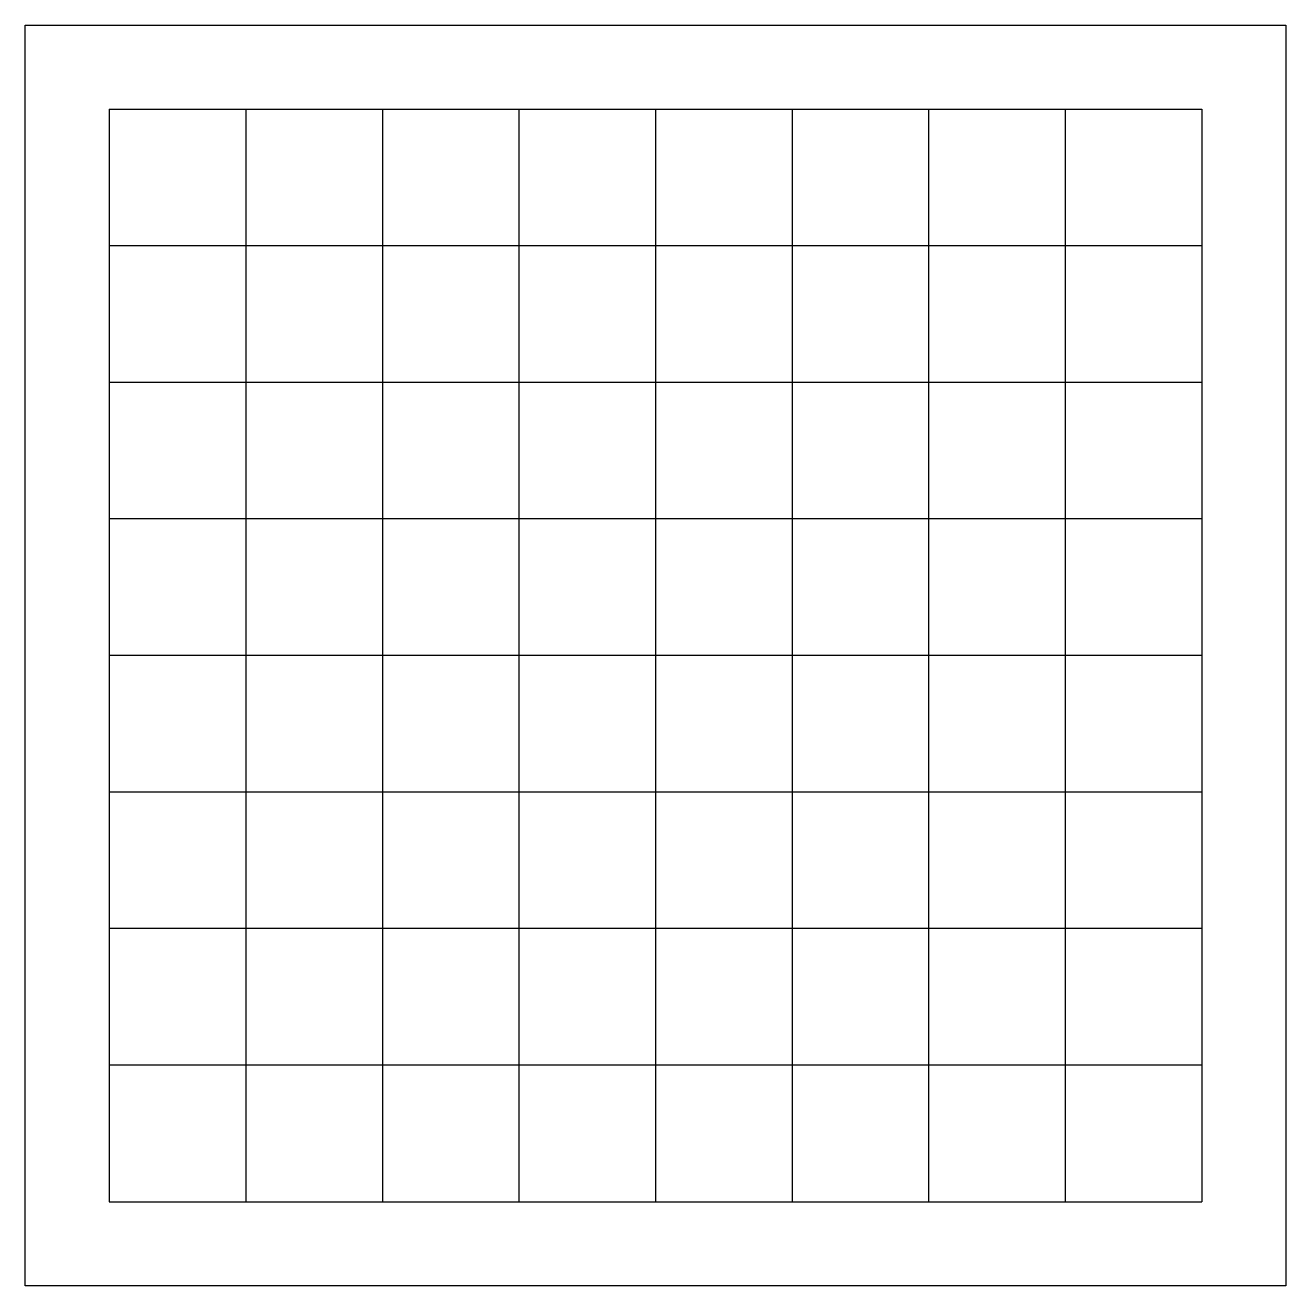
# Model space of a CAD drawing. Header units: millimetres. Extents: x -400 to -100, y 0 to 300.
import ezdxf

# ---------------------------------------------------------------- set-up
doc = ezdxf.new("R2010")
doc.units = ezdxf.units.MM
doc.layers.get('0').update_dxf_attribs({"linetype": 'CONTINUOUS'})

msp = doc.modelspace()

# ---------------------------------------------------------------- linework, layer by layer
for p, q in [((-380, 280), (-120, 280)), ((-380, 280), (-380, 20)), ((-380, 280), (-380, 20)), ((-380, 280), (-120, 280)), ((-347.5, 280), (-347.5, 20)), ((-347.5, 280), (-347.5, 20)), ((-315, 280), (-315, 20)), ((-315, 280), (-315, 20)), ((-282.5, 280), (-282.5, 20)), ((-282.5, 280), (-282.5, 20)), ((-250, 280), (-250, 20)), ((-250, 280), (-250, 20)), ((-217.5, 280), (-217.5, 20)), ((-217.5, 280), (-217.5, 20)), ((-185, 280), (-185, 20)), ((-185, 280), (-185, 20)), ((-152.5, 280), (-152.5, 20)), ((-152.5, 280), (-152.5, 20)), ((-120, 280), (-120, 20)), ((-120, 280), (-120, 20)), ((-120, 247.5), (-380, 247.5)), ((-120, 247.5), (-380, 247.5)), ((-120, 215), (-380, 215)), ((-120, 215), (-380, 215)), ((-120, 182.5), (-380, 182.5)), ((-120, 182.5), (-380, 182.5)), ((-120, 150), (-380, 150)), ((-120, 150), (-380, 150)), ((-120, 117.5), (-380, 117.5)), ((-120, 117.5), (-380, 117.5)), ((-120, 85), (-380, 85)), ((-120, 85), (-380, 85)), ((-120, 52.5), (-380, 52.5)), ((-120, 52.5), (-380, 52.5)), ((-380, 20), (-120, 20)), ((-380, 20), (-120, 20))]:
    msp.add_line(p, q)
msp.add_lwpolyline([(-100, 0), (-400, 0), (-400, 300), (-100, 300)], close=True)
msp.add_lwpolyline([(-100, 0), (-400, 0), (-400, 300), (-100, 300)], close=True)

doc.saveas('drawing.dxf')
